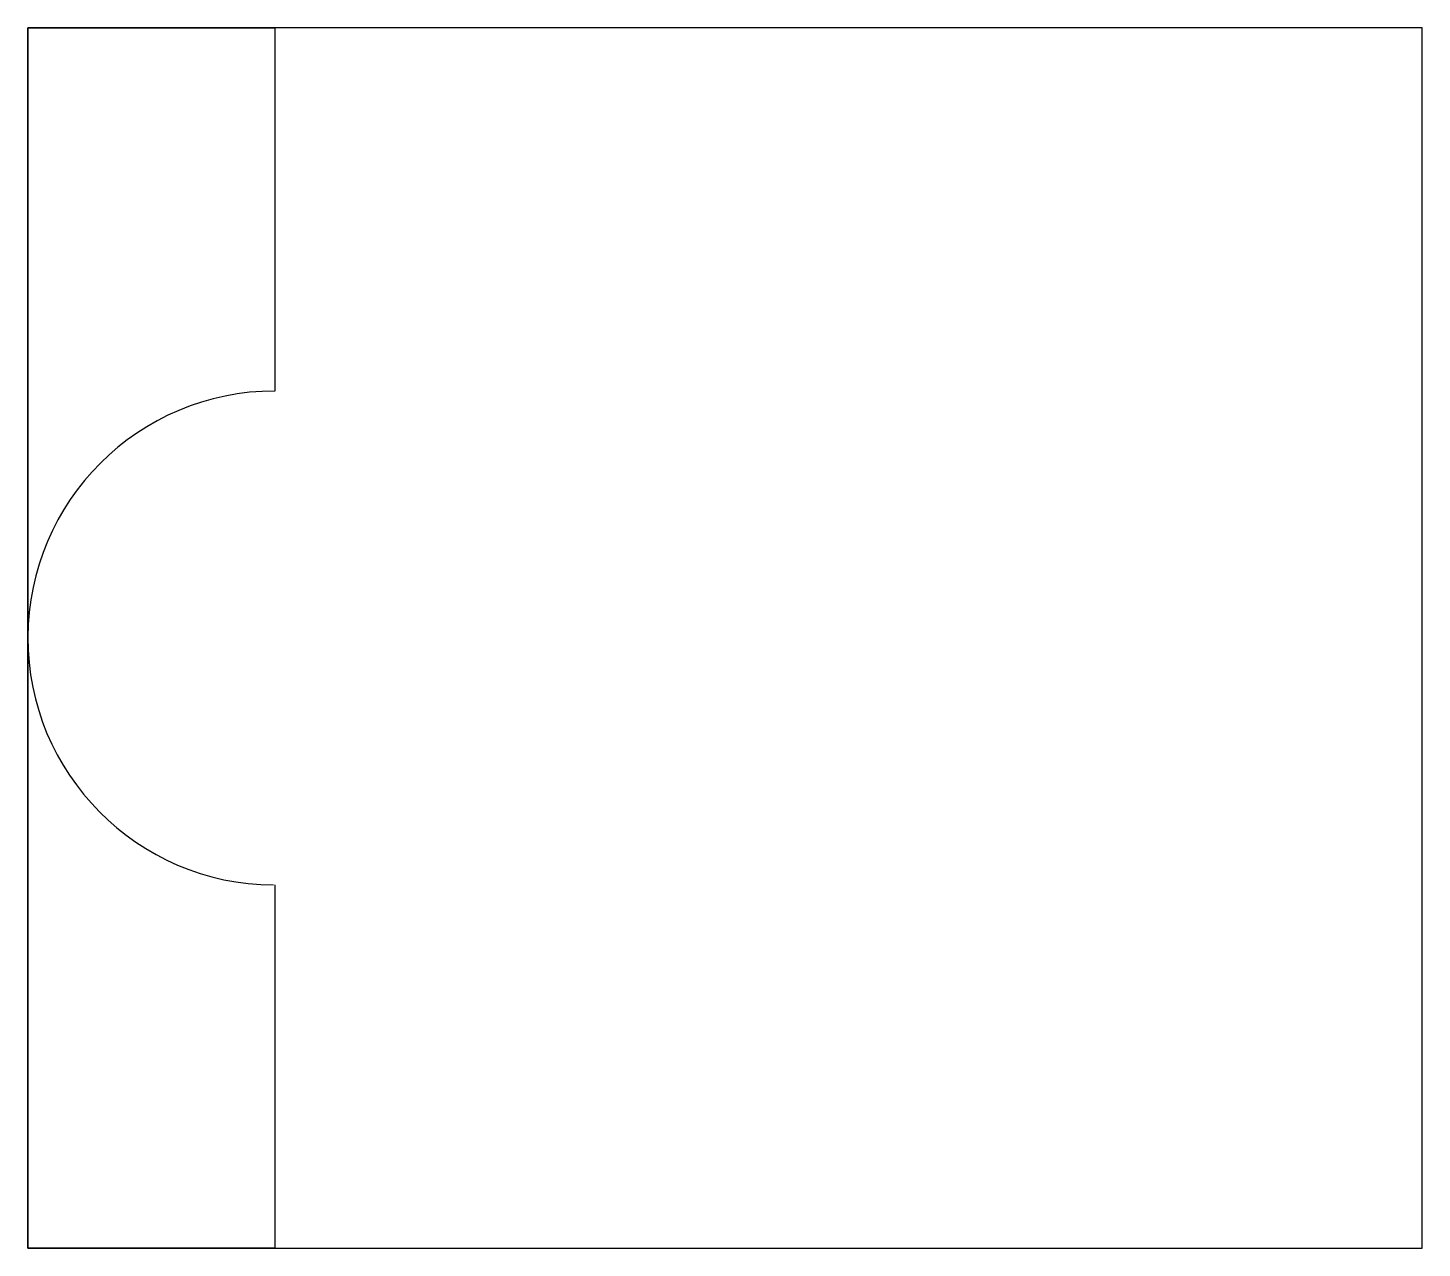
# Model space of a CAD drawing. Header units: millimetres. Extents: x 0 to 8, y 0 to 337.
# Drawn here: x 0 to 7.68, y 0 to 6.72 of the extents above; entities outside this region: 1.
import ezdxf

# ---------------------------------------------------------------- set-up
doc = ezdxf.new("R2010")
doc.units = ezdxf.units.MM

msp = doc.modelspace()

# ---------------------------------------------------------------- linework, layer by layer
for p, q in [((0, 0), (0, 6.72)), ((0, 6.72), (1.36, 6.72)), ((1.36, 6.72), (1.36, 4.719)), ((1.36, 2), (1.36, 0)), ((1.36, 0), (0, 0))]:
    msp.add_line(p, q)
for points in [[(0, 0), (7.68, 0), (7.68, 6.72), (0, 6.72)], [(0, 6.72), (0, 6.72), (0, 6.72), (0, 6.72)], [(0, 6.72), (1.36, 6.72), (1.36, 6.72), (0, 6.72)]]:
    msp.add_lwpolyline(points, close=True)
msp.add_circle((1.36, 336), 1.36)
msp.add_arc((1.36, 3.36), 1.36, 90, 269.68637)

doc.saveas('drawing.dxf')
